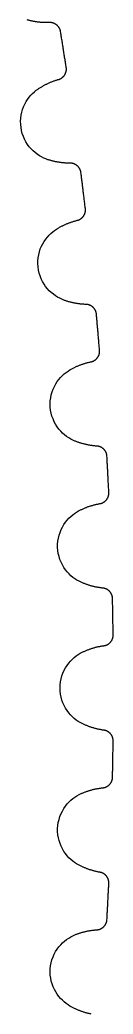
# Model space of a CAD drawing. Extents: x -57 to 57, y -57 to 57.
# Drawn here: x 55.73 to 57.04, y -4.56 to 9.34 of the extents above; entities that cross this region are included whole.
import ezdxf

# ---------------------------------------------------------------- set-up
doc = ezdxf.new("R2010")
doc.units = 0
doc.layers.add('Cut', color=7, linetype='CONTINUOUS')

msp = doc.modelspace()

# ---------------------------------------------------------------- linework, layer by layer
at = {"layer": 'Cut'}
for p, q in [((56.1452, 9.2999), (56.1452, 9.2999, 3)), ((56.1452, 9.2999), (56.1452, 9.2999, 3)), ((56.2992, 9.17415), (56.2992, 9.17415, 3)), ((56.2992, 9.17415), (56.2992, 9.17415, 3)), ((56.3787, 8.67228), (56.3787, 8.67228, 3)), ((56.3787, 8.67228), (56.3787, 8.67228, 3)), ((56.2711, 8.50509), (56.2711, 8.50509, 3)), ((56.2711, 8.50509), (56.2711, 8.50509, 3)), ((55.9833, 8.37172), (55.9833, 8.37172, 3)), ((55.9833, 8.37172), (55.9833, 8.37172, 3)), ((56.1221, 7.38367), (56.1221, 7.38367, 3)), ((56.1221, 7.38367), (56.1221, 7.38367, 3)), ((56.4356, 7.3348), (56.4356, 7.3348, 3)), ((56.4356, 7.3348), (56.4356, 7.3348, 3)), ((56.5851, 7.20374), (56.5851, 7.20374, 3)), ((56.5851, 7.20374), (56.5851, 7.20374, 3)), ((56.647, 6.69941), (56.647, 6.69941, 3)), ((56.647, 6.69941), (56.647, 6.69941, 3)), ((56.5337, 6.53608), (56.5337, 6.53608, 3)), ((56.5337, 6.53608), (56.5337, 6.53608, 3)), ((56.2414, 6.41283), (56.2414, 6.41283, 3)), ((56.2414, 6.41283), (56.2414, 6.41283, 3)), ((56.3456, 5.42054), (56.3456, 5.42054, 3)), ((56.3456, 5.42054), (56.3456, 5.42054, 3)), ((56.6572, 5.36076), (56.6572, 5.36076, 3)), ((56.6572, 5.36076), (56.6572, 5.36076, 3)), ((56.802, 5.22457), (56.802, 5.22457, 3)), ((56.802, 5.22457), (56.802, 5.22457, 3)), ((56.8463, 4.71837), (56.8463, 4.71837, 3)), ((56.8463, 4.71837), (56.8463, 4.71837, 3)), ((56.7273, 4.5591), (56.7273, 4.5591, 3)), ((56.7273, 4.5591), (56.7273, 4.5591, 3)), ((56.4309, 4.44613), (56.4309, 4.44613, 3)), ((56.4309, 4.44613), (56.4309, 4.44613, 3)), ((56.5005, 3.4508), (56.5005, 3.4508, 3)), ((56.5005, 3.4508), (56.5005, 3.4508, 3)), ((56.8098, 3.38018), (56.8098, 3.38018, 3)), ((56.8098, 3.38018), (56.8098, 3.38018, 3)), ((56.9497, 3.23902), (56.9497, 3.23902, 3)), ((56.9497, 3.23902), (56.9497, 3.23902, 3)), ((56.9763, 2.73159), (56.9763, 2.73159, 3)), ((56.9763, 2.73159), (56.9763, 2.73159, 3)), ((56.8519, 2.57657), (56.8519, 2.57657, 3)), ((56.8519, 2.57657), (56.8519, 2.57657, 3)), ((56.5517, 2.47401), (56.5517, 2.47401, 3)), ((56.5517, 2.47401), (56.5517, 2.47401, 3)), ((56.5865, 1.47686), (56.5865, 1.47686, 3)), ((56.5865, 1.47686), (56.5865, 1.47686, 3)), ((56.8931, 1.39549), (56.8931, 1.39549, 3)), ((56.8931, 1.39549), (56.8931, 1.39549, 3)), ((57.0281, 1.24953), (57.0281, 1.24953, 3)), ((57.0281, 1.24953), (57.0281, 1.24953, 3)), ((57.037, 0.74148), (57.037, 0.74148, 3)), ((57.037, 0.74148), (57.037, 0.74148, 3)), ((56.9072, 0.5909), (56.9072, 0.5909, 3)), ((56.9072, 0.5909), (56.9072, 0.5909, 3)), ((56.6036, 0.49888), (56.6036, 0.49888, 3)), ((56.6036, 0.49888), (56.6036, 0.49888, 3)), ((56.6036, -0.49888), (56.6036, -0.49888, 3)), ((56.6036, -0.49888), (56.6036, -0.49888, 3)), ((56.9072, -0.5909), (56.9072, -0.5909, 3)), ((56.9072, -0.5909), (56.9072, -0.5909, 3)), ((57.037, -0.74148), (57.037, -0.74148, 3)), ((57.037, -0.74148), (57.037, -0.74148, 3)), ((57.0281, -1.24953), (57.0281, -1.24953, 3)), ((57.0281, -1.24953), (57.0281, -1.24953, 3)), ((56.5865, -1.47686), (56.5865, -1.47686, 3)), ((56.5865, -1.47686), (56.5865, -1.47686, 3)), ((56.8931, -1.39549), (56.8931, -1.39549, 3)), ((56.8931, -1.39549), (56.8931, -1.39549, 3)), ((56.5517, -2.47401), (56.5517, -2.47401, 3)), ((56.5517, -2.47401), (56.5517, -2.47401, 3)), ((56.8519, -2.57657), (56.8519, -2.57657, 3)), ((56.8519, -2.57657), (56.8519, -2.57657, 3)), ((56.9763, -2.73159), (56.9763, -2.73159, 3)), ((56.9763, -2.73159), (56.9763, -2.73159, 3)), ((56.9497, -3.23902), (56.9497, -3.23902, 3)), ((56.9497, -3.23902), (56.9497, -3.23902, 3)), ((56.5005, -3.4508), (56.5005, -3.4508, 3)), ((56.5005, -3.4508), (56.5005, -3.4508, 3)), ((56.8098, -3.38018), (56.8098, -3.38018, 3)), ((56.8098, -3.38018), (56.8098, -3.38018, 3)), ((56.4309, -4.44613), (56.4309, -4.44613, 3)), ((56.4309, -4.44613), (56.4309, -4.44613, 3))]:
    msp.add_line(p, q, dxfattribs=at)
for points, degree in [([(56.1452, 9.2999), (55.9847, 9.29374), (55.8303, 9.33781)], 2), ([(56.1452, 9.2999, 3), (55.9847, 9.29374, 3), (55.8303, 9.33781, 3)], 2), ([(56.1452, 9.2999), (55.9847, 9.29374), (55.8303, 9.33781)], 2), ([(56.1452, 9.2999, 3), (55.9847, 9.29374, 3), (55.8303, 9.33781, 3)], 2), ([(56.3787, 8.67228), (56.2992, 9.17415)], 1), ([(56.3787, 8.67228, 3), (56.2992, 9.17415, 3)], 1), ([(56.3787, 8.67228), (56.2992, 9.17415)], 1), ([(56.3787, 8.67228, 3), (56.2992, 9.17415, 3)], 1), ([(55.9833, 8.37172), (56.1166, 8.46136), (56.2711, 8.50509)], 2), ([(55.9833, 8.37172, 3), (56.1166, 8.46136, 3), (56.2711, 8.50509, 3)], 2), ([(55.9833, 8.37172), (56.1166, 8.46136), (56.2711, 8.50509)], 2), ([(55.9833, 8.37172, 3), (56.1166, 8.46136, 3), (56.2711, 8.50509, 3)], 2), ([(56.4356, 7.3348), (56.275, 7.33424), (56.1221, 7.38367)], 2), ([(56.4356, 7.3348, 3), (56.275, 7.33424, 3), (56.1221, 7.38367, 3)], 2), ([(56.4356, 7.3348), (56.275, 7.33424), (56.1221, 7.38367)], 2), ([(56.4356, 7.3348, 3), (56.275, 7.33424, 3), (56.1221, 7.38367, 3)], 2), ([(56.647, 6.69941), (56.5851, 7.20374)], 1), ([(56.647, 6.69941, 3), (56.5851, 7.20374, 3)], 1), ([(56.647, 6.69941), (56.5851, 7.20374)], 1), ([(56.647, 6.69941, 3), (56.5851, 7.20374, 3)], 1), ([(56.2414, 6.41283), (56.3777, 6.49776), (56.5337, 6.53608)], 2), ([(56.2414, 6.41283, 3), (56.3777, 6.49776, 3), (56.5337, 6.53608, 3)], 2), ([(56.2414, 6.41283), (56.3777, 6.49776), (56.5337, 6.53608)], 2), ([(56.2414, 6.41283, 3), (56.3777, 6.49776, 3), (56.5337, 6.53608, 3)], 2), ([(56.6572, 5.36076), (56.4966, 5.36581), (56.3456, 5.42054)], 2), ([(56.6572, 5.36076, 3), (56.4966, 5.36581, 3), (56.3456, 5.42054, 3)], 2), ([(56.6572, 5.36076), (56.4966, 5.36581), (56.3456, 5.42054)], 2), ([(56.6572, 5.36076, 3), (56.4966, 5.36581, 3), (56.3456, 5.42054, 3)], 2), ([(56.8463, 4.71837), (56.802, 5.22457)], 1), ([(56.8463, 4.71837, 3), (56.802, 5.22457, 3)], 1), ([(56.8463, 4.71837), (56.802, 5.22457)], 1), ([(56.8463, 4.71837, 3), (56.802, 5.22457, 3)], 1), ([(56.4309, 4.44613), (56.5701, 4.52625), (56.7273, 4.5591)], 2), ([(56.4309, 4.44613, 3), (56.5701, 4.52625, 3), (56.7273, 4.5591, 3)], 2), ([(56.4309, 4.44613), (56.5701, 4.52625), (56.7273, 4.5591)], 2), ([(56.4309, 4.44613, 3), (56.5701, 4.52625, 3), (56.7273, 4.5591, 3)], 2), ([(56.8098, 3.38018), (56.6495, 3.39083), (56.5005, 3.4508)], 2), ([(56.8098, 3.38018, 3), (56.6495, 3.39083, 3), (56.5005, 3.4508, 3)], 2), ([(56.8098, 3.38018), (56.6495, 3.39083), (56.5005, 3.4508)], 2), ([(56.8098, 3.38018, 3), (56.6495, 3.39083, 3), (56.5005, 3.4508, 3)], 2), ([(56.9763, 2.73159), (56.9497, 3.23902)], 1), ([(56.9763, 2.73159, 3), (56.9497, 3.23902, 3)], 1), ([(56.9763, 2.73159), (56.9497, 3.23902)], 1), ([(56.9763, 2.73159, 3), (56.9497, 3.23902, 3)], 1), ([(56.5517, 2.47401), (56.6936, 2.54923), (56.8519, 2.57657)], 2), ([(56.5517, 2.47401, 3), (56.6936, 2.54923, 3), (56.8519, 2.57657, 3)], 2), ([(56.5517, 2.47401), (56.6936, 2.54923), (56.8519, 2.57657)], 2), ([(56.5517, 2.47401, 3), (56.6936, 2.54923, 3), (56.8519, 2.57657, 3)], 2), ([(56.8931, 1.39549), (56.7333, 1.41173), (56.5865, 1.47686)], 2), ([(56.8931, 1.39549, 3), (56.7333, 1.41173, 3), (56.5865, 1.47686, 3)], 2), ([(56.8931, 1.39549), (56.7333, 1.41173), (56.5865, 1.47686)], 2), ([(56.8931, 1.39549, 3), (56.7333, 1.41173, 3), (56.5865, 1.47686, 3)], 2), ([(57.037, 0.74148), (57.0281, 1.24953)], 1), ([(57.037, 0.74148, 3), (57.0281, 1.24953, 3)], 1), ([(57.037, 0.74148), (57.0281, 1.24953)], 1), ([(57.037, 0.74148, 3), (57.0281, 1.24953, 3)], 1), ([(56.6036, 0.49888), (56.748, 0.5691), (56.9072, 0.5909)], 2), ([(56.6036, 0.49888, 3), (56.748, 0.5691, 3), (56.9072, 0.5909, 3)], 2), ([(56.6036, 0.49888), (56.748, 0.5691), (56.9072, 0.5909)], 2), ([(56.6036, 0.49888, 3), (56.748, 0.5691, 3), (56.9072, 0.5909, 3)], 2), ([(56.9072, -0.5909), (56.748, -0.5691), (56.6036, -0.49888)], 2), ([(56.9072, -0.5909, 3), (56.748, -0.5691, 3), (56.6036, -0.49888, 3)], 2), ([(56.9072, -0.5909), (56.748, -0.5691), (56.6036, -0.49888)], 2), ([(56.9072, -0.5909, 3), (56.748, -0.5691, 3), (56.6036, -0.49888, 3)], 2), ([(57.0281, -1.24953), (57.037, -0.74148)], 1), ([(57.0281, -1.24953, 3), (57.037, -0.74148, 3)], 1), ([(57.0281, -1.24953), (57.037, -0.74148)], 1), ([(57.0281, -1.24953, 3), (57.037, -0.74148, 3)], 1), ([(56.5865, -1.47686), (56.7333, -1.41173), (56.8931, -1.39549)], 2), ([(56.5865, -1.47686, 3), (56.7333, -1.41173, 3), (56.8931, -1.39549, 3)], 2), ([(56.5865, -1.47686), (56.7333, -1.41173), (56.8931, -1.39549)], 2), ([(56.5865, -1.47686, 3), (56.7333, -1.41173, 3), (56.8931, -1.39549, 3)], 2), ([(56.8519, -2.57657), (56.6936, -2.54923), (56.5517, -2.47401)], 2), ([(56.8519, -2.57657, 3), (56.6936, -2.54923, 3), (56.5517, -2.47401, 3)], 2), ([(56.8519, -2.57657), (56.6936, -2.54923), (56.5517, -2.47401)], 2), ([(56.8519, -2.57657, 3), (56.6936, -2.54923, 3), (56.5517, -2.47401, 3)], 2), ([(56.9497, -3.23902), (56.9763, -2.73159)], 1), ([(56.9497, -3.23902, 3), (56.9763, -2.73159, 3)], 1), ([(56.9497, -3.23902), (56.9763, -2.73159)], 1), ([(56.9497, -3.23902, 3), (56.9763, -2.73159, 3)], 1), ([(56.5005, -3.4508), (56.6495, -3.39083), (56.8098, -3.38018)], 2), ([(56.5005, -3.4508, 3), (56.6495, -3.39083, 3), (56.8098, -3.38018, 3)], 2), ([(56.5005, -3.4508), (56.6495, -3.39083), (56.8098, -3.38018)], 2), ([(56.5005, -3.4508, 3), (56.6495, -3.39083, 3), (56.8098, -3.38018, 3)], 2), ([(56.7273, -4.5591), (56.5701, -4.52625), (56.4309, -4.44613)], 2), ([(56.7273, -4.5591, 3), (56.5701, -4.52625, 3), (56.4309, -4.44613, 3)], 2), ([(56.7273, -4.5591), (56.5701, -4.52625), (56.4309, -4.44613)], 2), ([(56.7273, -4.5591, 3), (56.5701, -4.52625, 3), (56.4309, -4.44613, 3)], 2)]:
    msp.add_open_spline(points, degree=degree, dxfattribs=at)
for points, degree, knots in [([(56.2992, 9.17415), (56.2912, 9.22671), (56.246, 9.2662), (56.1983, 9.30256), (56.1452, 9.2999)], 2, [0, 0, 0, 0.724386, 0.724386, 1.44877, 1.44877, 1.44877]), ([(56.2992, 9.17415, 3), (56.2912, 9.22671, 3), (56.246, 9.2662, 3), (56.1983, 9.30256, 3), (56.1452, 9.2999, 3)], 2, [0, 0, 0, 0.724386, 0.724386, 1.44877, 1.44877, 1.44877]), ([(56.2992, 9.17415), (56.2912, 9.22671), (56.246, 9.2662), (56.1983, 9.30256), (56.1452, 9.2999)], 2, [0, 0, 0, 0.724386, 0.724386, 1.44877, 1.44877, 1.44877]), ([(56.2992, 9.17415, 3), (56.2912, 9.22671, 3), (56.246, 9.2662, 3), (56.1983, 9.30256, 3), (56.1452, 9.2999, 3)], 2, [0, 0, 0, 0.724386, 0.724386, 1.44877, 1.44877, 1.44877]), ([(56.2711, 8.50509), (56.3224, 8.51898), (56.3566, 8.56831), (56.3873, 8.61982), (56.3787, 8.67228)], 2, [0, 0, 0, 0.724386, 0.724386, 1.44877, 1.44877, 1.44877]), ([(56.2711, 8.50509, 3), (56.3224, 8.51898, 3), (56.3566, 8.56831, 3), (56.3873, 8.61982, 3), (56.3787, 8.67228, 3)], 2, [0, 0, 0, 0.724386, 0.724386, 1.44877, 1.44877, 1.44877]), ([(56.2711, 8.50509), (56.3224, 8.51898), (56.3566, 8.56831), (56.3873, 8.61982), (56.3787, 8.67228)], 2, [0, 0, 0, 0.724386, 0.724386, 1.44877, 1.44877, 1.44877]), ([(56.2711, 8.50509, 3), (56.3224, 8.51898, 3), (56.3566, 8.56831, 3), (56.3873, 8.61982, 3), (56.3787, 8.67228, 3)], 2, [0, 0, 0, 0.724386, 0.724386, 1.44877, 1.44877, 1.44877]), ([(56.1221, 7.38367), (56.0434, 7.40906), (55.9575, 7.45732), (55.8857, 7.53511), (55.8139, 7.61194), (55.7596, 7.71931), (55.744, 7.8343), (55.7273, 7.94914), (55.7499, 8.06734), (55.7978, 8.16098), (55.8453, 8.25553), (55.9146, 8.3256), (55.9833, 8.37172)], 3, [0, 0, 0, 0, 0.558599, 0.558599, 0.558599, 1.1172, 1.1172, 1.1172, 1.6758, 1.6758, 1.6758, 2.2344, 2.2344, 2.2344, 2.2344]), ([(56.1221, 7.38367, 3), (56.0434, 7.40906, 3), (55.9575, 7.45732, 3), (55.8857, 7.53511, 3), (55.8139, 7.61194, 3), (55.7596, 7.71931, 3), (55.744, 7.8343, 3), (55.7273, 7.94914, 3), (55.7499, 8.06734, 3), (55.7978, 8.16098, 3), (55.8453, 8.25553, 3), (55.9146, 8.3256, 3), (55.9833, 8.37172, 3)], 3, [0, 0, 0, 0, 0.558599, 0.558599, 0.558599, 1.1172, 1.1172, 1.1172, 1.6758, 1.6758, 1.6758, 2.2344, 2.2344, 2.2344, 2.2344]), ([(56.1221, 7.38367), (56.0434, 7.40906), (55.9575, 7.45732), (55.8857, 7.53511), (55.8139, 7.61194), (55.7596, 7.71931), (55.744, 7.8343), (55.7273, 7.94914), (55.7499, 8.06734), (55.7978, 8.16098), (55.8453, 8.25553), (55.9146, 8.3256), (55.9833, 8.37172)], 3, [0, 0, 0, 0, 0.558599, 0.558599, 0.558599, 1.1172, 1.1172, 1.1172, 1.6758, 1.6758, 1.6758, 2.2344, 2.2344, 2.2344, 2.2344]), ([(56.1221, 7.38367, 3), (56.0434, 7.40906, 3), (55.9575, 7.45732, 3), (55.8857, 7.53511, 3), (55.8139, 7.61194, 3), (55.7596, 7.71931, 3), (55.744, 7.8343, 3), (55.7273, 7.94914, 3), (55.7499, 8.06734, 3), (55.7978, 8.16098, 3), (55.8453, 8.25553, 3), (55.9146, 8.3256, 3), (55.9833, 8.37172, 3)], 3, [0, 0, 0, 0, 0.558599, 0.558599, 0.558599, 1.1172, 1.1172, 1.1172, 1.6758, 1.6758, 1.6758, 2.2344, 2.2344, 2.2344, 2.2344]), ([(56.5851, 7.20374), (56.5789, 7.25655), (56.5352, 7.29759), (56.4887, 7.3356), (56.4356, 7.3348)], 2, [0, 0, 0, 0.724386, 0.724386, 1.44877, 1.44877, 1.44877]), ([(56.5851, 7.20374, 3), (56.5789, 7.25655, 3), (56.5352, 7.29759, 3), (56.4887, 7.3356, 3), (56.4356, 7.3348, 3)], 2, [0, 0, 0, 0.724386, 0.724386, 1.44877, 1.44877, 1.44877]), ([(56.5851, 7.20374), (56.5789, 7.25655), (56.5352, 7.29759), (56.4887, 7.3356), (56.4356, 7.3348)], 2, [0, 0, 0, 0.724386, 0.724386, 1.44877, 1.44877, 1.44877]), ([(56.5851, 7.20374, 3), (56.5789, 7.25655, 3), (56.5352, 7.29759, 3), (56.4887, 7.3356, 3), (56.4356, 7.3348, 3)], 2, [0, 0, 0, 0.724386, 0.724386, 1.44877, 1.44877, 1.44877]), ([(56.5337, 6.53608), (56.5854, 6.54816), (56.6213, 6.59627), (56.6538, 6.64668), (56.647, 6.69941)], 2, [0, 0, 0, 0.724386, 0.724386, 1.44877, 1.44877, 1.44877]), ([(56.5337, 6.53608, 3), (56.5854, 6.54816, 3), (56.6213, 6.59627, 3), (56.6538, 6.64668, 3), (56.647, 6.69941, 3)], 2, [0, 0, 0, 0.724386, 0.724386, 1.44877, 1.44877, 1.44877]), ([(56.5337, 6.53608), (56.5854, 6.54816), (56.6213, 6.59627), (56.6538, 6.64668), (56.647, 6.69941)], 2, [0, 0, 0, 0.724386, 0.724386, 1.44877, 1.44877, 1.44877]), ([(56.5337, 6.53608, 3), (56.5854, 6.54816, 3), (56.6213, 6.59627, 3), (56.6538, 6.64668, 3), (56.647, 6.69941, 3)], 2, [0, 0, 0, 0.724386, 0.724386, 1.44877, 1.44877, 1.44877]), ([(56.3456, 5.42054), (56.2678, 5.44866), (56.1836, 5.49989), (56.1147, 5.58013), (56.0456, 5.65942), (55.995, 5.76863), (55.9834, 5.88409), (55.9707, 5.99944), (55.9975, 6.11678), (56.0486, 6.2087), (56.0994, 6.30152), (56.1711, 6.36914), (56.2414, 6.41283)], 3, [0, 0, 0, 0, 0.558599, 0.558599, 0.558599, 1.1172, 1.1172, 1.1172, 1.6758, 1.6758, 1.6758, 2.2344, 2.2344, 2.2344, 2.2344]), ([(56.3456, 5.42054, 3), (56.2678, 5.44866, 3), (56.1836, 5.49989, 3), (56.1147, 5.58013, 3), (56.0456, 5.65942, 3), (55.995, 5.76863, 3), (55.9834, 5.88409, 3), (55.9707, 5.99944, 3), (55.9975, 6.11678, 3), (56.0486, 6.2087, 3), (56.0994, 6.30152, 3), (56.1711, 6.36914, 3), (56.2414, 6.41283, 3)], 3, [0, 0, 0, 0, 0.558599, 0.558599, 0.558599, 1.1172, 1.1172, 1.1172, 1.6758, 1.6758, 1.6758, 2.2344, 2.2344, 2.2344, 2.2344]), ([(56.3456, 5.42054), (56.2678, 5.44866), (56.1836, 5.49989), (56.1147, 5.58013), (56.0456, 5.65942), (55.995, 5.76863), (55.9834, 5.88409), (55.9707, 5.99944), (55.9975, 6.11678), (56.0486, 6.2087), (56.0994, 6.30152), (56.1711, 6.36914), (56.2414, 6.41283)], 3, [0, 0, 0, 0, 0.558599, 0.558599, 0.558599, 1.1172, 1.1172, 1.1172, 1.6758, 1.6758, 1.6758, 2.2344, 2.2344, 2.2344, 2.2344]), ([(56.3456, 5.42054, 3), (56.2678, 5.44866, 3), (56.1836, 5.49989, 3), (56.1147, 5.58013, 3), (56.0456, 5.65942, 3), (55.995, 5.76863, 3), (55.9834, 5.88409, 3), (55.9707, 5.99944, 3), (55.9975, 6.11678, 3), (56.0486, 6.2087, 3), (56.0994, 6.30152, 3), (56.1711, 6.36914, 3), (56.2414, 6.41283, 3)], 3, [0, 0, 0, 0, 0.558599, 0.558599, 0.558599, 1.1172, 1.1172, 1.1172, 1.6758, 1.6758, 1.6758, 2.2344, 2.2344, 2.2344, 2.2344]), ([(56.802, 5.22457), (56.7977, 5.27756), (56.7554, 5.3201), (56.7103, 5.3597), (56.6572, 5.36076)], 2, [0, 0, 0, 0.724386, 0.724386, 1.44877, 1.44877, 1.44877]), ([(56.802, 5.22457, 3), (56.7977, 5.27756, 3), (56.7554, 5.3201, 3), (56.7103, 5.3597, 3), (56.6572, 5.36076, 3)], 2, [0, 0, 0, 0.724386, 0.724386, 1.44877, 1.44877, 1.44877]), ([(56.802, 5.22457), (56.7977, 5.27756), (56.7554, 5.3201), (56.7103, 5.3597), (56.6572, 5.36076)], 2, [0, 0, 0, 0.724386, 0.724386, 1.44877, 1.44877, 1.44877]), ([(56.802, 5.22457, 3), (56.7977, 5.27756, 3), (56.7554, 5.3201, 3), (56.7103, 5.3597, 3), (56.6572, 5.36076, 3)], 2, [0, 0, 0, 0.724386, 0.724386, 1.44877, 1.44877, 1.44877]), ([(56.7273, 4.5591), (56.7795, 4.56937), (56.817, 4.6162), (56.8513, 4.66544), (56.8463, 4.71837)], 2, [0, 0, 0, 0.724386, 0.724386, 1.44877, 1.44877, 1.44877]), ([(56.7273, 4.5591, 3), (56.7795, 4.56937, 3), (56.817, 4.6162, 3), (56.8513, 4.66544, 3), (56.8463, 4.71837, 3)], 2, [0, 0, 0, 0.724386, 0.724386, 1.44877, 1.44877, 1.44877]), ([(56.7273, 4.5591), (56.7795, 4.56937), (56.817, 4.6162), (56.8513, 4.66544), (56.8463, 4.71837)], 2, [0, 0, 0, 0.724386, 0.724386, 1.44877, 1.44877, 1.44877]), ([(56.7273, 4.5591, 3), (56.7795, 4.56937, 3), (56.817, 4.6162, 3), (56.8513, 4.66544, 3), (56.8463, 4.71837, 3)], 2, [0, 0, 0, 0.724386, 0.724386, 1.44877, 1.44877, 1.44877]), ([(56.5005, 3.4508), (56.4237, 3.48163), (56.3413, 3.53576), (56.2752, 3.61836), (56.2089, 3.70001), (56.1622, 3.81092), (56.1547, 3.92672), (56.146, 4.04244), (56.1769, 4.15877), (56.2311, 4.24885), (56.2851, 4.33985), (56.3591, 4.40492), (56.4309, 4.44613)], 3, [0, 0, 0, 0, 0.558599, 0.558599, 0.558599, 1.1172, 1.1172, 1.1172, 1.6758, 1.6758, 1.6758, 2.2344, 2.2344, 2.2344, 2.2344]), ([(56.5005, 3.4508, 3), (56.4237, 3.48163, 3), (56.3413, 3.53576, 3), (56.2752, 3.61836, 3), (56.2089, 3.70001, 3), (56.1622, 3.81092, 3), (56.1547, 3.92672, 3), (56.146, 4.04244, 3), (56.1769, 4.15877, 3), (56.2311, 4.24885, 3), (56.2851, 4.33985, 3), (56.3591, 4.40492, 3), (56.4309, 4.44613, 3)], 3, [0, 0, 0, 0, 0.558599, 0.558599, 0.558599, 1.1172, 1.1172, 1.1172, 1.6758, 1.6758, 1.6758, 2.2344, 2.2344, 2.2344, 2.2344]), ([(56.5005, 3.4508), (56.4237, 3.48163), (56.3413, 3.53576), (56.2752, 3.61836), (56.2089, 3.70001), (56.1622, 3.81092), (56.1547, 3.92672), (56.146, 4.04244), (56.1769, 4.15877), (56.2311, 4.24885), (56.2851, 4.33985), (56.3591, 4.40492), (56.4309, 4.44613)], 3, [0, 0, 0, 0, 0.558599, 0.558599, 0.558599, 1.1172, 1.1172, 1.1172, 1.6758, 1.6758, 1.6758, 2.2344, 2.2344, 2.2344, 2.2344]), ([(56.5005, 3.4508, 3), (56.4237, 3.48163, 3), (56.3413, 3.53576, 3), (56.2752, 3.61836, 3), (56.2089, 3.70001, 3), (56.1622, 3.81092, 3), (56.1547, 3.92672, 3), (56.146, 4.04244, 3), (56.1769, 4.15877, 3), (56.2311, 4.24885, 3), (56.2851, 4.33985, 3), (56.3591, 4.40492, 3), (56.4309, 4.44613, 3)], 3, [0, 0, 0, 0, 0.558599, 0.558599, 0.558599, 1.1172, 1.1172, 1.1172, 1.6758, 1.6758, 1.6758, 2.2344, 2.2344, 2.2344, 2.2344]), ([(56.9497, 3.23902), (56.9473, 3.29213), (56.9065, 3.33612), (56.8628, 3.37728), (56.8098, 3.38018)], 2, [0, 0, 0, 0.724386, 0.724386, 1.44877, 1.44877, 1.44877]), ([(56.9497, 3.23902, 3), (56.9473, 3.29213, 3), (56.9065, 3.33612, 3), (56.8628, 3.37728, 3), (56.8098, 3.38018, 3)], 2, [0, 0, 0, 0.724386, 0.724386, 1.44877, 1.44877, 1.44877]), ([(56.9497, 3.23902), (56.9473, 3.29213), (56.9065, 3.33612), (56.8628, 3.37728), (56.8098, 3.38018)], 2, [0, 0, 0, 0.724386, 0.724386, 1.44877, 1.44877, 1.44877]), ([(56.9497, 3.23902, 3), (56.9473, 3.29213, 3), (56.9065, 3.33612, 3), (56.8628, 3.37728, 3), (56.8098, 3.38018, 3)], 2, [0, 0, 0, 0.724386, 0.724386, 1.44877, 1.44877, 1.44877]), ([(56.8519, 2.57657), (56.9044, 2.58501), (56.9435, 2.6305), (56.9794, 2.67852), (56.9763, 2.73159)], 2, [0, 0, 0, 0.724386, 0.724386, 1.44877, 1.44877, 1.44877]), ([(56.8519, 2.57657, 3), (56.9044, 2.58501, 3), (56.9435, 2.6305, 3), (56.9794, 2.67852, 3), (56.9763, 2.73159, 3)], 2, [0, 0, 0, 0.724386, 0.724386, 1.44877, 1.44877, 1.44877]), ([(56.8519, 2.57657), (56.9044, 2.58501), (56.9435, 2.6305), (56.9794, 2.67852), (56.9763, 2.73159)], 2, [0, 0, 0, 0.724386, 0.724386, 1.44877, 1.44877, 1.44877]), ([(56.8519, 2.57657, 3), (56.9044, 2.58501, 3), (56.9435, 2.6305, 3), (56.9794, 2.67852, 3), (56.9763, 2.73159, 3)], 2, [0, 0, 0, 0.724386, 0.724386, 1.44877, 1.44877, 1.44877]), ([(56.5865, 1.47686), (56.5108, 1.51035), (56.4304, 1.56732), (56.3672, 1.65218), (56.3038, 1.7361), (56.261, 1.84856), (56.2575, 1.96455), (56.2529, 2.08051), (56.2878, 2.19569), (56.3452, 2.28382), (56.4023, 2.37288), (56.4785, 2.43533), (56.5517, 2.47401)], 3, [0, 0, 0, 0, 0.558599, 0.558599, 0.558599, 1.1172, 1.1172, 1.1172, 1.6758, 1.6758, 1.6758, 2.2344, 2.2344, 2.2344, 2.2344]), ([(56.5865, 1.47686, 3), (56.5108, 1.51035, 3), (56.4304, 1.56732, 3), (56.3672, 1.65218, 3), (56.3038, 1.7361, 3), (56.261, 1.84856, 3), (56.2575, 1.96455, 3), (56.2529, 2.08051, 3), (56.2878, 2.19569, 3), (56.3452, 2.28382, 3), (56.4023, 2.37288, 3), (56.4785, 2.43533, 3), (56.5517, 2.47401, 3)], 3, [0, 0, 0, 0, 0.558599, 0.558599, 0.558599, 1.1172, 1.1172, 1.1172, 1.6758, 1.6758, 1.6758, 2.2344, 2.2344, 2.2344, 2.2344]), ([(56.5865, 1.47686), (56.5108, 1.51035), (56.4304, 1.56732), (56.3672, 1.65218), (56.3038, 1.7361), (56.261, 1.84856), (56.2575, 1.96455), (56.2529, 2.08051), (56.2878, 2.19569), (56.3452, 2.28382), (56.4023, 2.37288), (56.4785, 2.43533), (56.5517, 2.47401)], 3, [0, 0, 0, 0, 0.558599, 0.558599, 0.558599, 1.1172, 1.1172, 1.1172, 1.6758, 1.6758, 1.6758, 2.2344, 2.2344, 2.2344, 2.2344]), ([(56.5865, 1.47686, 3), (56.5108, 1.51035, 3), (56.4304, 1.56732, 3), (56.3672, 1.65218, 3), (56.3038, 1.7361, 3), (56.261, 1.84856, 3), (56.2575, 1.96455, 3), (56.2529, 2.08051, 3), (56.2878, 2.19569, 3), (56.3452, 2.28382, 3), (56.4023, 2.37288, 3), (56.4785, 2.43533, 3), (56.5517, 2.47401, 3)], 3, [0, 0, 0, 0, 0.558599, 0.558599, 0.558599, 1.1172, 1.1172, 1.1172, 1.6758, 1.6758, 1.6758, 2.2344, 2.2344, 2.2344, 2.2344]), ([(57.0281, 1.24953), (57.0275, 1.30269), (56.9883, 1.34808), (56.9461, 1.39073), (56.8931, 1.39549)], 2, [0, 0, 0, 0.724386, 0.724386, 1.44877, 1.44877, 1.44877]), ([(57.0281, 1.24953, 3), (57.0275, 1.30269, 3), (56.9883, 1.34808, 3), (56.9461, 1.39073, 3), (56.8931, 1.39549, 3)], 2, [0, 0, 0, 0.724386, 0.724386, 1.44877, 1.44877, 1.44877]), ([(57.0281, 1.24953), (57.0275, 1.30269), (56.9883, 1.34808), (56.9461, 1.39073), (56.8931, 1.39549)], 2, [0, 0, 0, 0.724386, 0.724386, 1.44877, 1.44877, 1.44877]), ([(57.0281, 1.24953, 3), (57.0275, 1.30269, 3), (56.9883, 1.34808, 3), (56.9461, 1.39073, 3), (56.8931, 1.39549, 3)], 2, [0, 0, 0, 0.724386, 0.724386, 1.44877, 1.44877, 1.44877]), ([(56.9072, 0.5909), (56.9599, 0.5975), (57.0006, 0.6416), (57.0382, 0.68833), (57.037, 0.74148)], 2, [0, 0, 0, 0.724386, 0.724386, 1.44877, 1.44877, 1.44877]), ([(56.9072, 0.5909, 3), (56.9599, 0.5975, 3), (57.0006, 0.6416, 3), (57.0382, 0.68833, 3), (57.037, 0.74148, 3)], 2, [0, 0, 0, 0.724386, 0.724386, 1.44877, 1.44877, 1.44877]), ([(56.9072, 0.5909), (56.9599, 0.5975), (57.0006, 0.6416), (57.0382, 0.68833), (57.037, 0.74148)], 2, [0, 0, 0, 0.724386, 0.724386, 1.44877, 1.44877, 1.44877]), ([(56.9072, 0.5909, 3), (56.9599, 0.5975, 3), (57.0006, 0.6416, 3), (57.0382, 0.68833, 3), (57.037, 0.74148, 3)], 2, [0, 0, 0, 0.724386, 0.724386, 1.44877, 1.44877, 1.44877]), ([(56.6036, -0.49888), (56.5291, -0.46277), (56.4507, -0.40302), (56.3905, -0.31601), (56.3301, -0.22994), (56.2912, -0.11604), (56.2918, 0), (56.2912, 0.11604), (56.3301, 0.22994), (56.3905, 0.31601), (56.4507, 0.40302), (56.5291, 0.46277), (56.6036, 0.49888)], 3, [0, 0, 0, 0, 0.558599, 0.558599, 0.558599, 1.1172, 1.1172, 1.1172, 1.6758, 1.6758, 1.6758, 2.2344, 2.2344, 2.2344, 2.2344]), ([(56.6036, -0.49888, 3), (56.5291, -0.46277, 3), (56.4507, -0.40302, 3), (56.3905, -0.31601, 3), (56.3301, -0.22994, 3), (56.2912, -0.11604, 3), (56.2918, 0, 3), (56.2912, 0.11604, 3), (56.3301, 0.22994, 3), (56.3905, 0.31601, 3), (56.4507, 0.40302, 3), (56.5291, 0.46277, 3), (56.6036, 0.49888, 3)], 3, [0, 0, 0, 0, 0.558599, 0.558599, 0.558599, 1.1172, 1.1172, 1.1172, 1.6758, 1.6758, 1.6758, 2.2344, 2.2344, 2.2344, 2.2344]), ([(56.6036, -0.49888), (56.5291, -0.46277), (56.4507, -0.40302), (56.3905, -0.31601), (56.3301, -0.22994), (56.2912, -0.11604), (56.2918, 0), (56.2912, 0.11604), (56.3301, 0.22994), (56.3905, 0.31601), (56.4507, 0.40302), (56.5291, 0.46277), (56.6036, 0.49888)], 3, [0, 0, 0, 0, 0.558599, 0.558599, 0.558599, 1.1172, 1.1172, 1.1172, 1.6758, 1.6758, 1.6758, 2.2344, 2.2344, 2.2344, 2.2344]), ([(56.6036, -0.49888, 3), (56.5291, -0.46277, 3), (56.4507, -0.40302, 3), (56.3905, -0.31601, 3), (56.3301, -0.22994, 3), (56.2912, -0.11604, 3), (56.2918, 0, 3), (56.2912, 0.11604, 3), (56.3301, 0.22994, 3), (56.3905, 0.31601, 3), (56.4507, 0.40302, 3), (56.5291, 0.46277, 3), (56.6036, 0.49888, 3)], 3, [0, 0, 0, 0, 0.558599, 0.558599, 0.558599, 1.1172, 1.1172, 1.1172, 1.6758, 1.6758, 1.6758, 2.2344, 2.2344, 2.2344, 2.2344]), ([(57.037, -0.74148), (57.0382, -0.68833), (57.0006, -0.6416), (56.9599, -0.5975), (56.9072, -0.5909)], 2, [0, 0, 0, 0.724386, 0.724386, 1.44877, 1.44877, 1.44877]), ([(57.037, -0.74148, 3), (57.0382, -0.68833, 3), (57.0006, -0.6416, 3), (56.9599, -0.5975, 3), (56.9072, -0.5909, 3)], 2, [0, 0, 0, 0.724386, 0.724386, 1.44877, 1.44877, 1.44877]), ([(57.037, -0.74148), (57.0382, -0.68833), (57.0006, -0.6416), (56.9599, -0.5975), (56.9072, -0.5909)], 2, [0, 0, 0, 0.724386, 0.724386, 1.44877, 1.44877, 1.44877]), ([(57.037, -0.74148, 3), (57.0382, -0.68833, 3), (57.0006, -0.6416, 3), (56.9599, -0.5975, 3), (56.9072, -0.5909, 3)], 2, [0, 0, 0, 0.724386, 0.724386, 1.44877, 1.44877, 1.44877]), ([(56.8931, -1.39549), (56.9461, -1.39073), (56.9883, -1.34808), (57.0275, -1.30269), (57.0281, -1.24953)], 2, [0, 0, 0, 0.724386, 0.724386, 1.44877, 1.44877, 1.44877]), ([(56.8931, -1.39549, 3), (56.9461, -1.39073, 3), (56.9883, -1.34808, 3), (57.0275, -1.30269, 3), (57.0281, -1.24953, 3)], 2, [0, 0, 0, 0.724386, 0.724386, 1.44877, 1.44877, 1.44877]), ([(56.8931, -1.39549), (56.9461, -1.39073), (56.9883, -1.34808), (57.0275, -1.30269), (57.0281, -1.24953)], 2, [0, 0, 0, 0.724386, 0.724386, 1.44877, 1.44877, 1.44877]), ([(56.8931, -1.39549, 3), (56.9461, -1.39073, 3), (56.9883, -1.34808, 3), (57.0275, -1.30269, 3), (57.0281, -1.24953, 3)], 2, [0, 0, 0, 0.724386, 0.724386, 1.44877, 1.44877, 1.44877]), ([(56.5517, -2.47401), (56.4785, -2.43533), (56.4023, -2.37288), (56.3452, -2.28382), (56.2878, -2.19569), (56.2529, -2.08051), (56.2575, -1.96455), (56.261, -1.84856), (56.3038, -1.7361), (56.3672, -1.65218), (56.4304, -1.56732), (56.5108, -1.51035), (56.5865, -1.47686)], 3, [0, 0, 0, 0, 0.558599, 0.558599, 0.558599, 1.1172, 1.1172, 1.1172, 1.6758, 1.6758, 1.6758, 2.2344, 2.2344, 2.2344, 2.2344]), ([(56.5517, -2.47401, 3), (56.4785, -2.43533, 3), (56.4023, -2.37288, 3), (56.3452, -2.28382, 3), (56.2878, -2.19569, 3), (56.2529, -2.08051, 3), (56.2575, -1.96455, 3), (56.261, -1.84856, 3), (56.3038, -1.7361, 3), (56.3672, -1.65218, 3), (56.4304, -1.56732, 3), (56.5108, -1.51035, 3), (56.5865, -1.47686, 3)], 3, [0, 0, 0, 0, 0.558599, 0.558599, 0.558599, 1.1172, 1.1172, 1.1172, 1.6758, 1.6758, 1.6758, 2.2344, 2.2344, 2.2344, 2.2344]), ([(56.5517, -2.47401), (56.4785, -2.43533), (56.4023, -2.37288), (56.3452, -2.28382), (56.2878, -2.19569), (56.2529, -2.08051), (56.2575, -1.96455), (56.261, -1.84856), (56.3038, -1.7361), (56.3672, -1.65218), (56.4304, -1.56732), (56.5108, -1.51035), (56.5865, -1.47686)], 3, [0, 0, 0, 0, 0.558599, 0.558599, 0.558599, 1.1172, 1.1172, 1.1172, 1.6758, 1.6758, 1.6758, 2.2344, 2.2344, 2.2344, 2.2344]), ([(56.5517, -2.47401, 3), (56.4785, -2.43533, 3), (56.4023, -2.37288, 3), (56.3452, -2.28382, 3), (56.2878, -2.19569, 3), (56.2529, -2.08051, 3), (56.2575, -1.96455, 3), (56.261, -1.84856, 3), (56.3038, -1.7361, 3), (56.3672, -1.65218, 3), (56.4304, -1.56732, 3), (56.5108, -1.51035, 3), (56.5865, -1.47686, 3)], 3, [0, 0, 0, 0, 0.558599, 0.558599, 0.558599, 1.1172, 1.1172, 1.1172, 1.6758, 1.6758, 1.6758, 2.2344, 2.2344, 2.2344, 2.2344]), ([(56.9763, -2.73159), (56.9794, -2.67852), (56.9435, -2.6305), (56.9044, -2.58501), (56.8519, -2.57657)], 2, [0, 0, 0, 0.724386, 0.724386, 1.44877, 1.44877, 1.44877]), ([(56.9763, -2.73159, 3), (56.9794, -2.67852, 3), (56.9435, -2.6305, 3), (56.9044, -2.58501, 3), (56.8519, -2.57657, 3)], 2, [0, 0, 0, 0.724386, 0.724386, 1.44877, 1.44877, 1.44877]), ([(56.9763, -2.73159), (56.9794, -2.67852), (56.9435, -2.6305), (56.9044, -2.58501), (56.8519, -2.57657)], 2, [0, 0, 0, 0.724386, 0.724386, 1.44877, 1.44877, 1.44877]), ([(56.9763, -2.73159, 3), (56.9794, -2.67852, 3), (56.9435, -2.6305, 3), (56.9044, -2.58501, 3), (56.8519, -2.57657, 3)], 2, [0, 0, 0, 0.724386, 0.724386, 1.44877, 1.44877, 1.44877]), ([(56.8098, -3.38018), (56.8628, -3.37728), (56.9065, -3.33612), (56.9473, -3.29213), (56.9497, -3.23902)], 2, [0, 0, 0, 0.724386, 0.724386, 1.44877, 1.44877, 1.44877]), ([(56.8098, -3.38018, 3), (56.8628, -3.37728, 3), (56.9065, -3.33612, 3), (56.9473, -3.29213, 3), (56.9497, -3.23902, 3)], 2, [0, 0, 0, 0.724386, 0.724386, 1.44877, 1.44877, 1.44877]), ([(56.8098, -3.38018), (56.8628, -3.37728), (56.9065, -3.33612), (56.9473, -3.29213), (56.9497, -3.23902)], 2, [0, 0, 0, 0.724386, 0.724386, 1.44877, 1.44877, 1.44877]), ([(56.8098, -3.38018, 3), (56.8628, -3.37728, 3), (56.9065, -3.33612, 3), (56.9473, -3.29213, 3), (56.9497, -3.23902, 3)], 2, [0, 0, 0, 0.724386, 0.724386, 1.44877, 1.44877, 1.44877]), ([(56.4309, -4.44613), (56.3591, -4.40492), (56.2851, -4.33985), (56.2311, -4.24885), (56.1769, -4.15877), (56.146, -4.04244), (56.1547, -3.92672), (56.1622, -3.81092), (56.2089, -3.70001), (56.2752, -3.61836), (56.3413, -3.53576), (56.4237, -3.48163), (56.5005, -3.4508)], 3, [0, 0, 0, 0, 0.558599, 0.558599, 0.558599, 1.1172, 1.1172, 1.1172, 1.6758, 1.6758, 1.6758, 2.2344, 2.2344, 2.2344, 2.2344]), ([(56.4309, -4.44613, 3), (56.3591, -4.40492, 3), (56.2851, -4.33985, 3), (56.2311, -4.24885, 3), (56.1769, -4.15877, 3), (56.146, -4.04244, 3), (56.1547, -3.92672, 3), (56.1622, -3.81092, 3), (56.2089, -3.70001, 3), (56.2752, -3.61836, 3), (56.3413, -3.53576, 3), (56.4237, -3.48163, 3), (56.5005, -3.4508, 3)], 3, [0, 0, 0, 0, 0.558599, 0.558599, 0.558599, 1.1172, 1.1172, 1.1172, 1.6758, 1.6758, 1.6758, 2.2344, 2.2344, 2.2344, 2.2344]), ([(56.4309, -4.44613), (56.3591, -4.40492), (56.2851, -4.33985), (56.2311, -4.24885), (56.1769, -4.15877), (56.146, -4.04244), (56.1547, -3.92672), (56.1622, -3.81092), (56.2089, -3.70001), (56.2752, -3.61836), (56.3413, -3.53576), (56.4237, -3.48163), (56.5005, -3.4508)], 3, [0, 0, 0, 0, 0.558599, 0.558599, 0.558599, 1.1172, 1.1172, 1.1172, 1.6758, 1.6758, 1.6758, 2.2344, 2.2344, 2.2344, 2.2344]), ([(56.4309, -4.44613, 3), (56.3591, -4.40492, 3), (56.2851, -4.33985, 3), (56.2311, -4.24885, 3), (56.1769, -4.15877, 3), (56.146, -4.04244, 3), (56.1547, -3.92672, 3), (56.1622, -3.81092, 3), (56.2089, -3.70001, 3), (56.2752, -3.61836, 3), (56.3413, -3.53576, 3), (56.4237, -3.48163, 3), (56.5005, -3.4508, 3)], 3, [0, 0, 0, 0, 0.558599, 0.558599, 0.558599, 1.1172, 1.1172, 1.1172, 1.6758, 1.6758, 1.6758, 2.2344, 2.2344, 2.2344, 2.2344])]:
    msp.add_open_spline(points, degree=degree, knots=knots, dxfattribs=at)

doc.saveas('drawing.dxf')
